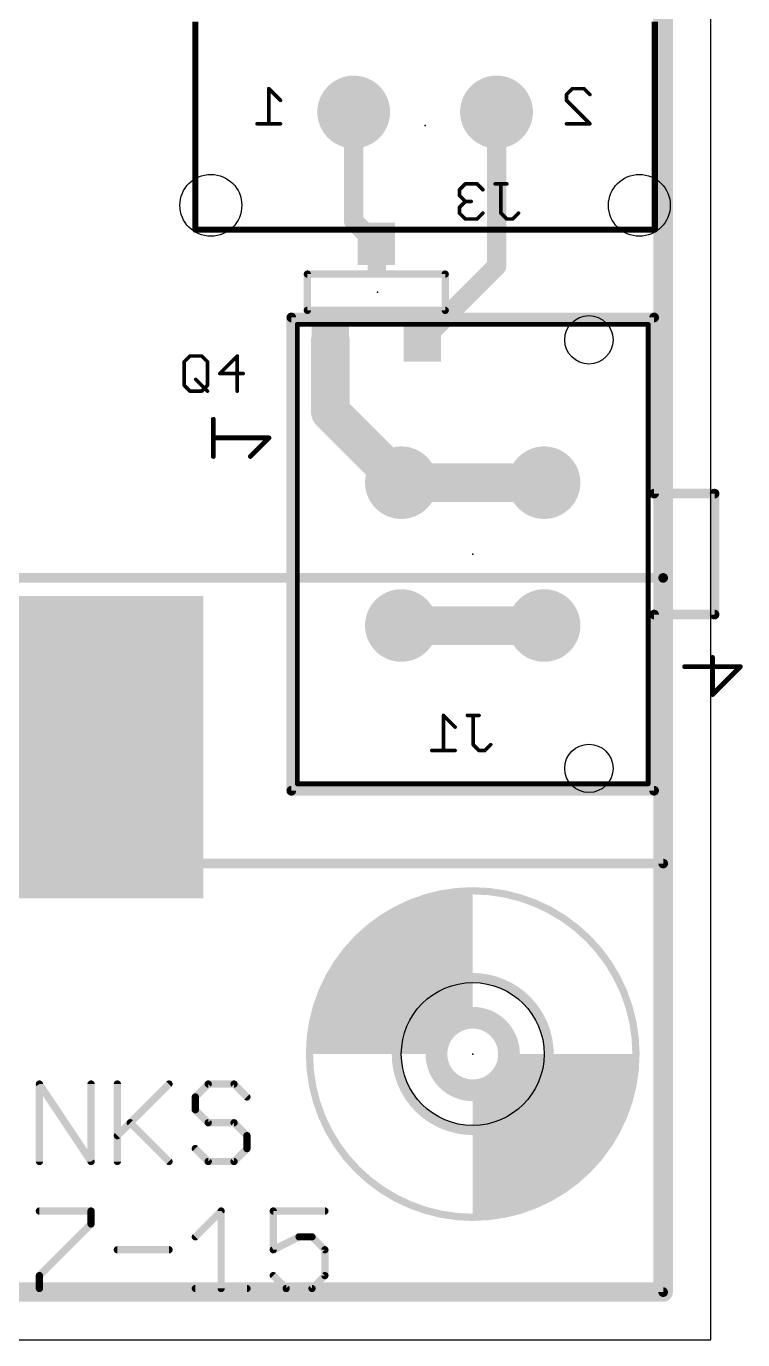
# Model space of a CAD drawing. Extents: x -1 to 111, y 0 to 43.
# Drawn here: x 95.62 to 110.67, y 0 to 27.59 of the extents above; entities that cross this region are included whole.
import ezdxf

# ---------------------------------------------------------------- set-up
doc = ezdxf.new("R2010")
doc.units = 0
for name, color, linetype in [('1', 22, 'CONTINUOUS'), ('15', 4, 'CONTINUOUS'), ('16', 175, 'CONTINUOUS'), ('17', 82, 'CONTINUOUS'), ('2', 2, 'CONTINUOUS'), ('20', 7, 'CONTINUOUS'), ('21', 253, 'CONTINUOUS'), ('22', 253, 'CONTINUOUS'), ('23', 7, 'CONTINUOUS'), ('24', 7, 'CONTINUOUS'), ('25', 253, 'CONTINUOUS'), ('26', 253, 'CONTINUOUS'), ('51', 253, 'CONTINUOUS'), ('52', 253, 'CONTINUOUS')]:
    doc.layers.add(name, color=color, linetype=linetype)

# ---------------------------------------------------------------- blocks, each defined once
blk = doc.blocks.new('ROUNDP')
at = {"const_width": 0.5}
blk.add_lwpolyline([(0, -0.25, 1), (0, 0.25, 1), (0, -0.25)], format="xyb", dxfattribs=at)
blk = doc.blocks.new('RECT')
blk.add_solid([(-0.5, -0.5), (0.5, -0.5), (-0.5, 0.5), (0.5, 0.5)])

msp = doc.modelspace()

# ---------------------------------------------------------------- linework, layer by layer
at = {"layer": '1'}
for points, const_width in [([(109, 42), (109, 16)], 0.2032), ([(102.5, 23.4906), (102.5, 25.785)], 0.4064), ([(105.5, 22.5442), (105.5, 25.785)], 0.4064), ([(102.9746, 23.016), (102.5, 23.4906)], 0.4064), ([(103.9398, 20.984), (105.5, 22.5442)], 0.4064), ([(102.0094, 20.984), (102.0094, 19.4906)], 0.8128), ([(102.0094, 19.4906), (103.5, 18)], 0.8128), ([(103.5, 18), (106.5, 18)], 0.8128), ([(109, 16), (90, 16)], 0.2032), ([(109, 16), (92, 16)], 0.2032), ([(109, 10), (109, 16)], 0.2032), ([(106.5, 15), (103.5, 15)], 0.8128), ([(90, 10), (109, 10)], 0.2032), ([(95.8991, 3.7432), (95.8991, 5.3702)], 0.1524), ([(95.8991, 5.3702), (96.9838, 3.7432)], 0.1524), ([(96.9838, 3.7432), (96.9838, 5.3702)], 0.1524), ([(97.5363, 5.3702), (97.5363, 3.7432)], 0.1524), ([(97.5363, 4.2855), (98.621, 5.3702)], 0.1524), ([(99.4446, 5.3702), (99.1735, 5.099)], 0.1524), ([(99.9869, 5.3702), (99.4446, 5.3702)], 0.1524), ([(100.2581, 5.099), (99.9869, 5.3702)], 0.1524), ([(99.1735, 5.099), (99.1735, 4.8279)], 0.1524), ([(99.1735, 4.8279), (99.4446, 4.5567)], 0.1524), ([(97.8075, 4.5567), (98.621, 3.7432)], 0.1524), ([(99.4446, 4.5567), (99.9869, 4.5567)], 0.1524), ([(99.9869, 4.5567), (100.2581, 4.2855)], 0.1524), ([(100.2581, 4.2855), (100.2581, 4.0144)], 0.1524), ([(99.4446, 3.7432), (99.1735, 4.0144)], 0.1524), ([(100.2581, 4.0144), (99.9869, 3.7432)], 0.1524), ([(99.9869, 3.7432), (99.4446, 3.7432)], 0.1524), ([(95.8991, 2.7032), (96.9838, 2.7032)], 0.1524), ([(96.9838, 2.7032), (96.9838, 2.432)], 0.1524), ([(99.1735, 2.1609), (99.7158, 2.7032)], 0.1524), ([(99.7158, 2.7032), (99.7158, 1.0762)], 0.1524), ([(101.8953, 2.7032), (100.8106, 2.7032)], 0.1524), ([(100.8106, 2.7032), (100.8106, 1.8897)], 0.1524), ([(96.9838, 2.432), (95.8991, 1.3474)], 0.1524), ([(100.8106, 1.8897), (101.3529, 2.1609)], 0.1524), ([(101.3529, 2.1609), (101.6241, 2.1609)], 0.1524), ([(101.6241, 2.1609), (101.8953, 1.8897)], 0.1524), ([(97.5363, 1.8897), (98.621, 1.8897)], 0.1524), ([(101.8953, 1.8897), (101.8953, 1.3474)], 0.1524), ([(95.8991, 1.3474), (95.8991, 1.0762)], 0.1524), ([(101.0818, 1.0762), (100.8106, 1.3474)], 0.1524), ([(101.8953, 1.3474), (101.6241, 1.0762)], 0.1524), ([(99.1735, 1.0762), (100.2581, 1.0762)], 0.1524), ([(101.6241, 1.0762), (101.0818, 1.0762)], 0.1524)]:
    msp.add_lwpolyline(points, dxfattribs=dict(at, const_width=const_width))
for points, const_width in [([(102.6016, 25.785, 1), (102.3984, 25.785)], 0.2032), ([(105.6016, 25.785, 1), (105.3984, 25.785)], 0.2032), ([(102.3984, 23.4906, 1), (102.6016, 23.4906)], 0.2032), ([(102.5718, 23.5624, 1), (102.4282, 23.4188)], 0.2032), ([(102.9028, 22.9442, 1), (103.0464, 23.0878)], 0.2032), ([(105.3984, 22.5442, 1), (105.6016, 22.5442)], 0.2032), ([(105.5718, 22.4724, 1), (105.4282, 22.616)], 0.2032), ([(102.2126, 20.984, 1), (101.8062, 20.984)], 0.4064), ([(103.868, 21.0558, 1), (104.0116, 20.9122)], 0.2032), ([(102.1531, 19.6343, 1), (101.8657, 19.3469)], 0.4064), ([(101.8062, 19.4906, 1), (102.2126, 19.4906)], 0.4064), ([(103.5, 18.2032, 1), (103.5, 17.7968)], 0.4064), ([(103.3563, 17.8563, 1), (103.6437, 18.1437)], 0.4064), ([(106.5, 17.7968, 1), (106.5, 18.2032)], 0.4064), ([(109.0508, 16, 1), (108.9492, 16)], 0.1016), ([(108.9492, 16, 1), (109.0508, 16)], 0.1016), ([(109, 15.9492, 1), (109, 16.0508)], 0.1016), ([(109, 15.9492, 1), (109, 16.0508)], 0.1016), ([(103.5, 15.2032, 1), (103.5, 14.7968)], 0.4064), ([(106.5, 14.7968, 1), (106.5, 15.2032)], 0.4064), ([(108.9492, 10, 1), (109.0508, 10)], 0.1016), ([(109, 9.9492, 1), (109, 10.0508)], 0.1016), ([(95.9372, 5.3702, 1), (95.861, 5.3702)], 0.0762), ([(95.9308, 5.3913, 1), (95.8674, 5.3491)], 0.0762), ([(97.0219, 5.3702, 1), (96.9457, 5.3702)], 0.0762), ([(97.5744, 5.3702, 1), (97.4982, 5.3702)], 0.0762), ([(98.6479, 5.3432, 1), (98.594, 5.3971)], 0.0762), ([(99.4446, 5.4083, 1), (99.4446, 5.3321)], 0.0762), ([(99.4716, 5.3432, 1), (99.4177, 5.3971)], 0.0762), ([(100.0139, 5.3971, 1), (99.96, 5.3432)], 0.0762), ([(99.9869, 5.3321, 1), (99.9869, 5.4083)], 0.0762), ([(99.1465, 5.126, 1), (99.2004, 5.0721)], 0.0762), ([(99.2116, 5.099, 1), (99.1354, 5.099)], 0.0762), ([(100.2312, 5.0721, 1), (100.285, 5.126)], 0.0762), ([(99.2004, 4.8548, 1), (99.1465, 4.8009)], 0.0762), ([(99.1354, 4.8279, 1), (99.2116, 4.8279)], 0.0762), ([(97.8344, 4.5836, 1), (97.7805, 4.5298)], 0.0762), ([(99.4446, 4.5948, 1), (99.4446, 4.5186)], 0.0762), ([(99.4177, 4.5298, 1), (99.4716, 4.5836)], 0.0762), ([(100.0139, 4.5836, 1), (99.96, 4.5298)], 0.0762), ([(99.9869, 4.5186, 1), (99.9869, 4.5948)], 0.0762), ([(97.5094, 4.3125, 1), (97.5632, 4.2586)], 0.0762), ([(100.2962, 4.2855, 1), (100.22, 4.2855)], 0.0762), ([(100.2312, 4.2586, 1), (100.2851, 4.3125)], 0.0762), ([(99.2004, 4.0413, 1), (99.1465, 3.9874)], 0.0762), ([(100.22, 4.0144, 1), (100.2962, 4.0144)], 0.0762), ([(100.285, 3.9874, 1), (100.2312, 4.0413)], 0.0762), ([(95.861, 3.7432, 1), (95.9372, 3.7432)], 0.0762), ([(96.9457, 3.7432, 1), (97.0219, 3.7432)], 0.0762), ([(96.9521, 3.7221, 1), (97.0155, 3.7643)], 0.0762), ([(97.4982, 3.7432, 1), (97.5744, 3.7432)], 0.0762), ([(98.594, 3.7163, 1), (98.6479, 3.7701)], 0.0762), ([(99.4446, 3.7813, 1), (99.4446, 3.7051)], 0.0762), ([(99.4177, 3.7163, 1), (99.4716, 3.7701)], 0.0762), ([(99.96, 3.7701, 1), (100.0139, 3.7163)], 0.0762), ([(99.9869, 3.7051, 1), (99.9869, 3.7813)], 0.0762), ([(95.8991, 2.7413, 1), (95.8991, 2.6651)], 0.0762), ([(97.0219, 2.7032, 1), (96.9457, 2.7032)], 0.0762), ([(96.9838, 2.6651, 1), (96.9838, 2.7413)], 0.0762), ([(99.7539, 2.7032, 1), (99.6777, 2.7032)], 0.0762), ([(99.7427, 2.6762, 1), (99.6888, 2.7301)], 0.0762), ([(100.8106, 2.7413, 1), (100.8106, 2.6651)], 0.0762), ([(100.8487, 2.7032, 1), (100.7725, 2.7032)], 0.0762), ([(101.8953, 2.6651, 1), (101.8953, 2.7413)], 0.0762), ([(97.0107, 2.4051, 1), (96.9569, 2.459)], 0.0762), ([(96.9457, 2.432, 1), (97.0219, 2.432)], 0.0762), ([(99.1465, 2.1878, 1), (99.2004, 2.1339)], 0.0762), ([(101.3529, 2.199, 1), (101.3529, 2.1228)], 0.0762), ([(101.37, 2.1268, 1), (101.3359, 2.1949)], 0.0762), ([(101.651, 2.1878, 1), (101.5972, 2.1339)], 0.0762), ([(101.6241, 2.1228, 1), (101.6241, 2.199)], 0.0762), ([(97.5363, 1.9278, 1), (97.5363, 1.8516)], 0.0762), ([(98.621, 1.8516, 1), (98.621, 1.9278)], 0.0762), ([(100.7936, 1.9238, 1), (100.8276, 1.8556)], 0.0762), ([(101.9334, 1.8897, 1), (101.8572, 1.8897)], 0.0762), ([(101.8683, 1.8628, 1), (101.9222, 1.9166)], 0.0762), ([(100.7725, 1.8897, 1), (100.8487, 1.8897)], 0.0762), ([(95.9372, 1.3474, 1), (95.861, 1.3474)], 0.0762), ([(95.8722, 1.3743, 1), (95.9261, 1.3204)], 0.0762), ([(100.8375, 1.3743, 1), (100.7837, 1.3204)], 0.0762), ([(101.8572, 1.3474, 1), (101.9334, 1.3474)], 0.0762), ([(101.9222, 1.3204, 1), (101.8683, 1.3743)], 0.0762), ([(95.861, 1.0762, 1), (95.9372, 1.0762)], 0.0762), ([(99.1735, 1.1143, 1), (99.1735, 1.0381)], 0.0762), ([(99.6777, 1.0762, 1), (99.7539, 1.0762)], 0.0762), ([(100.2581, 1.0381, 1), (100.2581, 1.1143)], 0.0762), ([(101.0818, 1.1143, 1), (101.0818, 1.0381)], 0.0762), ([(101.0548, 1.0493, 1), (101.1087, 1.1031)], 0.0762), ([(101.5972, 1.1031, 1), (101.651, 1.0493)], 0.0762), ([(101.6241, 1.0381, 1), (101.6241, 1.1143)], 0.0762)]:
    msp.add_lwpolyline(points, format="xyb", dxfattribs=dict(at, const_width=const_width))
at = {"layer": '15', "const_width": 0.4064}
for points in [[(109, 1), (109, 42)], [(19, 1), (109, 1)]]:
    msp.add_lwpolyline(points, dxfattribs=at)
at = {"layer": '15', "const_width": 0.2032}
for points in [[(109, 0.8984, 1), (109, 1.1016)], [(108.8984, 1, 1), (109.1016, 1)]]:
    msp.add_lwpolyline(points, format="xyb", dxfattribs=at)
at = {"layer": '16', "const_width": 0.2032}
for points in [[(109, 42), (109, 1)], [(109, 1), (1, 1)]]:
    msp.add_lwpolyline(points, dxfattribs=at)
at = {"layer": '16', "const_width": 0.1016}
for points in [[(108.9492, 1, 1), (109.0508, 1)], [(109, 0.9492, 1), (109, 1.0508)]]:
    msp.add_lwpolyline(points, format="xyb", dxfattribs=at)
at = {"layer": '2', "const_width": 0.4064}
for points in [[(109, 1), (109, 42)], [(1, 1), (109, 1)]]:
    msp.add_lwpolyline(points, dxfattribs=at)
at = {"layer": '2', "const_width": 0.2032}
for points in [[(109, 0.8984, 1), (109, 1.1016)], [(108.8984, 1, 1), (109.1016, 1)]]:
    msp.add_lwpolyline(points, format="xyb", dxfattribs=at)
at = {"layer": '20'}
for p, q in [((110, 0), (110, 43)), ((0, 0), (110, 0))]:
    msp.add_line(p, q, dxfattribs=at)
for centre, radius in [((99.5, 23.825), 0.65), ((108.5, 23.825), 0.65), ((107.44, 21), 0.508), ((107.44, 12), 0.508), ((105, 6), 1.5)]:
    msp.add_circle(centre, radius, dxfattribs=at)
at = {"layer": '21', "const_width": 0.1524}
for points in [[(101.5268, 21.619), (101.5268, 22.381)], [(101.5268, 22.381), (104.4224, 22.381)], [(104.4224, 22.381), (104.4224, 21.619)], [(104.4224, 21.619), (101.5268, 21.619)], [(95.8991, 3.7432), (95.8991, 5.3702)], [(95.8991, 5.3702), (96.9838, 3.7432)], [(96.9838, 3.7432), (96.9838, 5.3702)], [(97.5363, 5.3702), (97.5363, 3.7432)], [(97.5363, 4.2855), (98.621, 5.3702)], [(99.4446, 5.3702), (99.1735, 5.099)], [(99.9869, 5.3702), (99.4446, 5.3702)], [(100.2581, 5.099), (99.9869, 5.3702)], [(99.1735, 5.099), (99.1735, 4.8279)], [(99.1735, 4.8279), (99.4446, 4.5567)], [(97.8075, 4.5567), (98.621, 3.7432)], [(99.4446, 4.5567), (99.9869, 4.5567)], [(99.9869, 4.5567), (100.2581, 4.2855)], [(100.2581, 4.2855), (100.2581, 4.0144)], [(99.4446, 3.7432), (99.1735, 4.0144)], [(100.2581, 4.0144), (99.9869, 3.7432)], [(99.9869, 3.7432), (99.4446, 3.7432)], [(95.8991, 2.7032), (96.9838, 2.7032)], [(96.9838, 2.7032), (96.9838, 2.432)], [(99.1735, 2.1609), (99.7158, 2.7032)], [(99.7158, 2.7032), (99.7158, 1.0762)], [(101.8953, 2.7032), (100.8106, 2.7032)], [(100.8106, 2.7032), (100.8106, 1.8897)], [(96.9838, 2.432), (95.8991, 1.3474)], [(100.8106, 1.8897), (101.3529, 2.1609)], [(101.3529, 2.1609), (101.6241, 2.1609)], [(101.6241, 2.1609), (101.8953, 1.8897)], [(97.5363, 1.8897), (98.621, 1.8897)], [(101.8953, 1.8897), (101.8953, 1.3474)], [(95.8991, 1.3474), (95.8991, 1.0762)], [(101.0818, 1.0762), (100.8106, 1.3474)], [(101.8953, 1.3474), (101.6241, 1.0762)], [(99.1735, 1.0762), (100.2581, 1.0762)], [(101.6241, 1.0762), (101.0818, 1.0762)]]:
    msp.add_lwpolyline(points, dxfattribs=at)
at = {"layer": '21', "const_width": 0.0762}
for points in [[(101.5649, 22.381, 1), (101.4887, 22.381)], [(101.5268, 22.4191, 1), (101.5268, 22.3429)], [(104.4605, 22.381, 1), (104.3843, 22.381)], [(104.4224, 22.3429, 1), (104.4224, 22.4191)], [(101.5268, 21.6571, 1), (101.5268, 21.5809)], [(101.4887, 21.619, 1), (101.5649, 21.619)], [(104.3843, 21.619, 1), (104.4605, 21.619)], [(104.4224, 21.5809, 1), (104.4224, 21.6571)], [(95.9372, 5.3702, 1), (95.861, 5.3702)], [(95.9308, 5.3913, 1), (95.8674, 5.3491)], [(97.0219, 5.3702, 1), (96.9457, 5.3702)], [(97.5744, 5.3702, 1), (97.4982, 5.3702)], [(98.6479, 5.3432, 1), (98.594, 5.3971)], [(99.4446, 5.4083, 1), (99.4446, 5.3321)], [(99.4716, 5.3432, 1), (99.4177, 5.3971)], [(100.0139, 5.3971, 1), (99.96, 5.3432)], [(99.9869, 5.3321, 1), (99.9869, 5.4083)], [(99.1465, 5.126, 1), (99.2004, 5.0721)], [(99.2116, 5.099, 1), (99.1354, 5.099)], [(100.2312, 5.0721, 1), (100.285, 5.126)], [(99.2004, 4.8548, 1), (99.1465, 4.8009)], [(99.1354, 4.8279, 1), (99.2116, 4.8279)], [(97.8344, 4.5836, 1), (97.7805, 4.5298)], [(99.4446, 4.5948, 1), (99.4446, 4.5186)], [(99.4177, 4.5298, 1), (99.4716, 4.5836)], [(100.0139, 4.5836, 1), (99.96, 4.5298)], [(99.9869, 4.5186, 1), (99.9869, 4.5948)], [(97.5094, 4.3125, 1), (97.5632, 4.2586)], [(100.2962, 4.2855, 1), (100.22, 4.2855)], [(100.2312, 4.2586, 1), (100.2851, 4.3125)], [(99.2004, 4.0413, 1), (99.1465, 3.9874)], [(100.22, 4.0144, 1), (100.2962, 4.0144)], [(100.285, 3.9874, 1), (100.2312, 4.0413)], [(95.861, 3.7432, 1), (95.9372, 3.7432)], [(96.9457, 3.7432, 1), (97.0219, 3.7432)], [(96.9521, 3.7221, 1), (97.0155, 3.7643)], [(97.4982, 3.7432, 1), (97.5744, 3.7432)], [(98.594, 3.7163, 1), (98.6479, 3.7701)], [(99.4446, 3.7813, 1), (99.4446, 3.7051)], [(99.4177, 3.7163, 1), (99.4716, 3.7701)], [(99.96, 3.7701, 1), (100.0139, 3.7163)], [(99.9869, 3.7051, 1), (99.9869, 3.7813)], [(95.8991, 2.7413, 1), (95.8991, 2.6651)], [(97.0219, 2.7032, 1), (96.9457, 2.7032)], [(96.9838, 2.6651, 1), (96.9838, 2.7413)], [(99.7539, 2.7032, 1), (99.6777, 2.7032)], [(99.7427, 2.6762, 1), (99.6888, 2.7301)], [(100.8106, 2.7413, 1), (100.8106, 2.6651)], [(100.8487, 2.7032, 1), (100.7725, 2.7032)], [(101.8953, 2.6651, 1), (101.8953, 2.7413)], [(97.0107, 2.4051, 1), (96.9569, 2.459)], [(96.9457, 2.432, 1), (97.0219, 2.432)], [(99.1465, 2.1878, 1), (99.2004, 2.1339)], [(101.3529, 2.199, 1), (101.3529, 2.1228)], [(101.37, 2.1268, 1), (101.3359, 2.1949)], [(101.651, 2.1878, 1), (101.5972, 2.1339)], [(101.6241, 2.1228, 1), (101.6241, 2.199)], [(97.5363, 1.9278, 1), (97.5363, 1.8516)], [(98.621, 1.8516, 1), (98.621, 1.9278)], [(100.7936, 1.9238, 1), (100.8276, 1.8556)], [(101.9334, 1.8897, 1), (101.8572, 1.8897)], [(101.8683, 1.8628, 1), (101.9222, 1.9166)], [(100.7725, 1.8897, 1), (100.8487, 1.8897)], [(95.9372, 1.3474, 1), (95.861, 1.3474)], [(95.8722, 1.3743, 1), (95.9261, 1.3204)], [(100.8375, 1.3743, 1), (100.7837, 1.3204)], [(101.8572, 1.3474, 1), (101.9334, 1.3474)], [(101.9222, 1.3204, 1), (101.8683, 1.3743)], [(95.861, 1.0762, 1), (95.9372, 1.0762)], [(99.1735, 1.1143, 1), (99.1735, 1.0381)], [(99.6777, 1.0762, 1), (99.7539, 1.0762)], [(100.2581, 1.0381, 1), (100.2581, 1.1143)], [(101.0818, 1.1143, 1), (101.0818, 1.0381)], [(101.0548, 1.0493, 1), (101.1087, 1.1031)], [(101.5972, 1.1031, 1), (101.651, 1.0493)], [(101.6241, 1.0381, 1), (101.6241, 1.1143)]]:
    msp.add_lwpolyline(points, format="xyb", dxfattribs=at)
at = {"layer": '22'}
for points, const_width in [([(99.175, 27.685), (99.175, 23.315)], 0.127), ([(108.825, 23.315), (108.825, 27.685)], 0.127), ([(100.9619, 26.0296), (100.7162, 26.2753)], 0.0762), ([(100.7162, 26.2753), (100.7162, 25.5381)], 0.0762), ([(106.9704, 26.1525), (107.0933, 26.2753)], 0.0762), ([(107.0933, 26.2753), (107.339, 26.2753)], 0.0762), ([(107.339, 26.2753), (107.4619, 26.1525)], 0.0762), ([(106.9704, 26.0296), (106.9704, 26.1525)], 0.0762), ([(107.4619, 25.5381), (106.9704, 26.0296)], 0.0762), ([(100.9619, 25.5381), (100.4704, 25.5381)], 0.0762), ([(106.9704, 25.5381), (107.4619, 25.5381)], 0.0762), ([(104.8449, 24.2753), (104.722, 24.1525)], 0.0762), ([(105.0906, 24.2753), (104.8449, 24.2753)], 0.0762), ([(105.2135, 24.1525), (105.0906, 24.2753)], 0.0762), ([(105.7162, 24.2753), (105.4704, 24.2753)], 0.0762), ([(105.5933, 23.661), (105.5933, 24.2753)], 0.0762), ([(104.722, 24.1525), (104.722, 24.0296)], 0.0762), ([(104.722, 24.0296), (104.8449, 23.9067)], 0.0762), ([(104.8449, 23.9067), (104.722, 23.7838)], 0.0762), ([(104.722, 23.7838), (104.722, 23.661)], 0.0762), ([(104.8449, 23.9067), (104.9677, 23.9067)], 0.0762), ([(104.722, 23.661), (104.8449, 23.5381)], 0.0762), ([(104.8449, 23.5381), (105.0906, 23.5381)], 0.0762), ([(105.0906, 23.5381), (105.2135, 23.661)], 0.0762), ([(105.7162, 23.5381), (105.5933, 23.661)], 0.0762), ([(105.839, 23.5381), (105.7162, 23.5381)], 0.0762), ([(105.9619, 23.661), (105.839, 23.5381)], 0.0762), ([(99.175, 23.315), (108.825, 23.315)], 0.127), ([(108.81, 21.47), (101.19, 21.47)], 0.2032), ([(101.19, 21.47), (101.19, 11.53)], 0.2032), ([(108.81, 17.77), (108.81, 21.47)], 0.2032), ([(99.5508, 18.5508), (99.5508, 19.3304)], 0.1016), ([(100.7202, 18.9406), (99.5508, 18.9406)], 0.1016), ([(100.3304, 18.5508), (100.7202, 18.9406)], 0.1016), ([(110.08, 17.77), (108.81, 17.77)], 0.2032), ([(110.08, 15.23), (110.08, 17.77)], 0.2032), ([(108.81, 15.23), (110.08, 15.23)], 0.2032), ([(108.81, 11.53), (108.81, 15.23)], 0.2032), ([(110.0355, 13.5508), (110.0355, 14.3304)], 0.1016), ([(109.4508, 14.1355), (110.6202, 14.1355)], 0.1016), ([(110.6202, 14.1355), (110.0355, 13.5508)], 0.1016), ([(101.19, 11.53), (108.81, 11.53)], 0.2032)]:
    msp.add_lwpolyline(points, dxfattribs=dict(at, const_width=const_width))
for points, const_width in [([(100.7296, 26.2888, 1), (100.7027, 26.2619)], 0.0381), ([(100.7352, 26.2753, 1), (100.6971, 26.2753)], 0.0381), ([(107.0933, 26.2944, 1), (107.0933, 26.2563)], 0.0381), ([(107.1068, 26.2619, 1), (107.0798, 26.2888)], 0.0381), ([(107.3525, 26.2888, 1), (107.3256, 26.2619)], 0.0381), ([(107.339, 26.2563, 1), (107.339, 26.2944)], 0.0381), ([(100.9484, 26.0161, 1), (100.9754, 26.0431)], 0.0381), ([(106.9569, 26.1659, 1), (106.9839, 26.139)], 0.0381), ([(106.9839, 26.0431, 1), (106.9569, 26.0161)], 0.0381), ([(106.9895, 26.1525, 1), (106.9514, 26.1525)], 0.0381), ([(106.9514, 26.0296, 1), (106.9895, 26.0296)], 0.0381), ([(107.4484, 26.139, 1), (107.4754, 26.1659)], 0.0381), ([(100.4704, 25.5572, 1), (100.4704, 25.5191)], 0.0381), ([(100.6971, 25.5381, 1), (100.7352, 25.5381)], 0.0381), ([(100.9619, 25.5191, 1), (100.9619, 25.5572)], 0.0381), ([(106.9704, 25.5572, 1), (106.9704, 25.5191)], 0.0381), ([(107.4484, 25.5246, 1), (107.4754, 25.5516)], 0.0381), ([(107.4619, 25.5191, 1), (107.4619, 25.5572)], 0.0381), ([(104.8449, 24.2944, 1), (104.8449, 24.2563)], 0.0381), ([(104.8583, 24.2619, 1), (104.8314, 24.2888)], 0.0381), ([(105.1041, 24.2888, 1), (105.0771, 24.2619)], 0.0381), ([(105.0906, 24.2563, 1), (105.0906, 24.2944)], 0.0381), ([(105.4704, 24.2944, 1), (105.4704, 24.2563)], 0.0381), ([(105.6123, 24.2753, 1), (105.5742, 24.2753)], 0.0381), ([(105.7162, 24.2563, 1), (105.7162, 24.2944)], 0.0381), ([(104.7085, 24.1659, 1), (104.7355, 24.139)], 0.0381), ([(104.7355, 24.0431, 1), (104.7085, 24.0161)], 0.0381), ([(104.7411, 24.1525, 1), (104.703, 24.1525)], 0.0381), ([(104.703, 24.0296, 1), (104.7411, 24.0296)], 0.0381), ([(105.2, 24.139, 1), (105.227, 24.1659)], 0.0381), ([(104.7085, 23.7973, 1), (104.7355, 23.7704)], 0.0381), ([(104.7411, 23.7838, 1), (104.703, 23.7838)], 0.0381), ([(104.8449, 23.9258, 1), (104.8449, 23.8877)], 0.0381), ([(104.8583, 23.8932, 1), (104.8314, 23.9202)], 0.0381), ([(104.8314, 23.8932, 1), (104.8583, 23.9202)], 0.0381), ([(104.9677, 23.8877, 1), (104.9677, 23.9258)], 0.0381), ([(104.7355, 23.6744, 1), (104.7085, 23.6475)], 0.0381), ([(104.703, 23.661, 1), (104.7411, 23.661)], 0.0381), ([(104.8449, 23.5572, 1), (104.8449, 23.5191)], 0.0381), ([(104.8314, 23.5246, 1), (104.8583, 23.5516)], 0.0381), ([(105.0771, 23.5516, 1), (105.1041, 23.5246)], 0.0381), ([(105.0906, 23.5191, 1), (105.0906, 23.5572)], 0.0381), ([(105.227, 23.6475, 1), (105.2, 23.6744)], 0.0381), ([(105.6068, 23.6744, 1), (105.5798, 23.6475)], 0.0381), ([(105.5742, 23.661, 1), (105.6123, 23.661)], 0.0381), ([(105.7162, 23.5572, 1), (105.7162, 23.5191)], 0.0381), ([(105.7027, 23.5246, 1), (105.7296, 23.5516)], 0.0381), ([(105.8256, 23.5516, 1), (105.8525, 23.5246)], 0.0381), ([(105.839, 23.5191, 1), (105.839, 23.5572)], 0.0381), ([(105.9754, 23.6475, 1), (105.9484, 23.6744)], 0.0381), ([(99.175, 23.3468, 1), (99.175, 23.2833)], 0.0635), ([(99.1433, 23.315, 1), (99.2068, 23.315)], 0.0635), ([(108.7933, 23.315, 1), (108.8568, 23.315)], 0.0635), ([(108.825, 23.2833, 1), (108.825, 23.3468)], 0.0635), ([(101.19, 21.5208, 1), (101.19, 21.4192)], 0.1016), ([(101.2408, 21.47, 1), (101.1392, 21.47)], 0.1016), ([(108.8608, 21.47, 1), (108.7592, 21.47)], 0.1016), ([(108.81, 21.4192, 1), (108.81, 21.5208)], 0.1016), ([(99.5762, 19.3304, 1), (99.5254, 19.3304)], 0.0508), ([(99.5508, 18.966, 1), (99.5508, 18.9152)], 0.0508), ([(100.7382, 18.9226, 1), (100.7022, 18.9586)], 0.0508), ([(100.7202, 18.9152, 1), (100.7202, 18.966)], 0.0508), ([(99.5254, 18.5508, 1), (99.5762, 18.5508)], 0.0508), ([(100.3124, 18.5688, 1), (100.3484, 18.5328)], 0.0508), ([(108.81, 17.8208, 1), (108.81, 17.7192)], 0.1016), ([(108.7592, 17.77, 1), (108.8608, 17.77)], 0.1016), ([(110.1308, 17.77, 1), (110.0292, 17.77)], 0.1016), ([(110.08, 17.7192, 1), (110.08, 17.8208)], 0.1016), ([(108.81, 15.2808, 1), (108.81, 15.1792)], 0.1016), ([(108.8608, 15.23, 1), (108.7592, 15.23)], 0.1016), ([(110.0292, 15.23, 1), (110.1308, 15.23)], 0.1016), ([(110.08, 15.1792, 1), (110.08, 15.2808)], 0.1016), ([(110.0609, 14.3304, 1), (110.0101, 14.3304)], 0.0508), ([(109.4508, 14.1609, 1), (109.4508, 14.1101)], 0.0508), ([(110.6382, 14.1175, 1), (110.6022, 14.1535)], 0.0508), ([(110.6202, 14.1101, 1), (110.6202, 14.1609)], 0.0508), ([(110.0175, 13.5688, 1), (110.0535, 13.5328)], 0.0508), ([(110.0101, 13.5508, 1), (110.0609, 13.5508)], 0.0508), ([(101.19, 11.5808, 1), (101.19, 11.4792)], 0.1016), ([(108.81, 11.4792, 1), (108.81, 11.5808)], 0.1016), ([(101.1392, 11.53, 1), (101.2408, 11.53)], 0.1016), ([(108.7592, 11.53, 1), (108.8608, 11.53)], 0.1016), ([(105, 2.571, 1), (105, 9.429, 1), (105, 2.571)], 0.1524), ([(105, 4.4, 1), (105, 7.6, 1), (105, 4.4)], 0.2032)]:
    msp.add_lwpolyline(points, format="xyb", dxfattribs=dict(at, const_width=const_width))
at = {"layer": '23'}
msp.add_point((103, 22), dxfattribs=at)
at = {"layer": '24'}
for p in [(104, 25.5), (105, 16.5), (105, 6)]:
    msp.add_point(p, dxfattribs=at)
at = {"layer": '25', "const_width": 0.0762}
for points in [[(98.9383, 20.5377), (99.0611, 20.6605)], [(99.0611, 20.6605), (99.3069, 20.6605)], [(99.3069, 20.6605), (99.4298, 20.5377)], [(100.0553, 20.6605), (99.6867, 20.2919)], [(100.0553, 19.9233), (100.0553, 20.6605)], [(98.9383, 20.0462), (98.9383, 20.5377)], [(99.4298, 20.5377), (99.4298, 20.0462)], [(99.184, 20.169), (99.4298, 19.9233)], [(99.6867, 20.2919), (100.1782, 20.2919)], [(99.0611, 19.9233), (98.9383, 20.0462)], [(99.3069, 19.9233), (99.0611, 19.9233)], [(99.4298, 20.0462), (99.3069, 19.9233)]]:
    msp.add_lwpolyline(points, dxfattribs=at)
at = {"layer": '25', "const_width": 0.0381}
for points in [[(99.0611, 20.6796, 1), (99.0611, 20.6415)], [(99.0746, 20.6471, 1), (99.0477, 20.674)], [(99.3204, 20.674, 1), (99.2934, 20.6471)], [(99.3069, 20.6415, 1), (99.3069, 20.6796)], [(100.0743, 20.6605, 1), (100.0362, 20.6605)], [(100.0688, 20.6471, 1), (100.0418, 20.674)], [(98.9573, 20.5377, 1), (98.9192, 20.5377)], [(98.9248, 20.5511, 1), (98.9517, 20.5242)], [(99.4488, 20.5377, 1), (99.4107, 20.5377)], [(99.4163, 20.5242, 1), (99.4432, 20.5511)], [(99.1975, 20.1825, 1), (99.1705, 20.1556)], [(99.6867, 20.311, 1), (99.6867, 20.2729)], [(99.6732, 20.3054, 1), (99.7002, 20.2784)], [(100.1782, 20.2729, 1), (100.1782, 20.311)], [(98.9517, 20.0596, 1), (98.9248, 20.0327)], [(98.9192, 20.0462, 1), (98.9573, 20.0462)], [(99.0611, 19.9424, 1), (99.0611, 19.9043)], [(99.0477, 19.9098, 1), (99.0746, 19.9368)], [(99.2934, 19.9368, 1), (99.3204, 19.9098)], [(99.3069, 19.9043, 1), (99.3069, 19.9424)], [(99.4107, 20.0462, 1), (99.4488, 20.0462)], [(99.4432, 20.0327, 1), (99.4163, 20.0596)], [(99.4163, 19.9098, 1), (99.4432, 19.9368)], [(100.0362, 19.9233, 1), (100.0743, 19.9233)]]:
    msp.add_lwpolyline(points, format="xyb", dxfattribs=at)
at = {"layer": '26', "const_width": 0.0762}
for points in [[(104.6303, 12.8668), (104.3846, 13.1125)], [(104.3846, 13.1125), (104.3846, 12.3753)], [(105.133, 13.1125), (104.8872, 13.1125)], [(105.0101, 12.4982), (105.0101, 13.1125)], [(105.133, 12.3753), (105.0101, 12.4982)], [(105.3787, 12.4982), (105.2559, 12.3753)], [(104.6303, 12.3753), (104.1388, 12.3753)], [(105.2559, 12.3753), (105.133, 12.3753)]]:
    msp.add_lwpolyline(points, dxfattribs=at)
at = {"layer": '26', "const_width": 0.0381}
for points in [[(104.398, 13.126, 1), (104.3711, 13.0991)], [(104.4036, 13.1125, 1), (104.3655, 13.1125)], [(104.8872, 13.1316, 1), (104.8872, 13.0935)], [(105.0292, 13.1125, 1), (104.9911, 13.1125)], [(105.133, 13.0935, 1), (105.133, 13.1316)], [(104.6168, 12.8533, 1), (104.6438, 12.8803)], [(105.0236, 12.5116, 1), (104.9966, 12.4847)], [(104.9911, 12.4982, 1), (105.0292, 12.4982)], [(105.3922, 12.4847, 1), (105.3653, 12.5116)], [(104.1388, 12.3944, 1), (104.1388, 12.3563)], [(104.3655, 12.3753, 1), (104.4036, 12.3753)], [(104.6303, 12.3563, 1), (104.6303, 12.3944)], [(105.133, 12.3944, 1), (105.133, 12.3563)], [(105.1195, 12.3618, 1), (105.1465, 12.3888)], [(105.2424, 12.3888, 1), (105.2693, 12.3618)], [(105.2559, 12.3563, 1), (105.2559, 12.3944)]]:
    msp.add_lwpolyline(points, format="xyb", dxfattribs=at)
at = {"layer": '52', "const_width": 0.1016}
for points in [[(108.685, 21.325), (101.315, 21.325)], [(101.315, 21.325), (101.315, 11.675)], [(108.685, 11.675), (108.685, 21.325)], [(101.315, 11.675), (108.685, 11.675)]]:
    msp.add_lwpolyline(points, dxfattribs=at)
at = {"layer": '52'}
for points, const_width in [([(101.315, 21.3504, 1), (101.315, 21.2996)], 0.0508), ([(101.3404, 21.325, 1), (101.2896, 21.325)], 0.0508), ([(108.7104, 21.325, 1), (108.6596, 21.325)], 0.0508), ([(108.685, 21.2996, 1), (108.685, 21.3504)], 0.0508), ([(101.315, 11.7004, 1), (101.315, 11.6496)], 0.0508), ([(101.2896, 11.675, 1), (101.3404, 11.675)], 0.0508), ([(108.6596, 11.675, 1), (108.7104, 11.675)], 0.0508), ([(108.685, 11.6496, 1), (108.685, 11.7004)], 0.0508), ([(105, 8.159, 0.4142), (102.841, 6)], 2.4892), ([(105, 3.841, 0.4142), (107.159, 6)], 2.4892), ([(105, 5.238, 1), (105, 6.762, 1), (105, 5.238)], 0.4572)]:
    msp.add_lwpolyline(points, format="xyb", dxfattribs=dict(at, const_width=const_width))

# ---------------------------------------------------------------- block references
at = {"layer": '1', "xscale": 0.7874, "yscale": 0.889, "rotation": 180}
for p in [(102.9746, 23.016), (102.0094, 20.984), (103.9398, 20.984)]:
    msp.add_blockref('RECT', p, dxfattribs=at)
at = {"layer": '16', "xscale": 6.35, "yscale": 8.68, "rotation": 270}
msp.add_blockref('RECT', (95, 12.445), dxfattribs=at)
at = {"layer": '17'}
for p, xscale, yscale, rotation in [((102.5, 25.785), 1.53, 1.53, 180), ((102.5, 25.785), 1.53, 1.53, 180), ((102.5, 25.785), 1.53, 1.53, 180), ((102.5, 25.785), 1.53, 1.53, 180), ((105.5, 25.785), 1.53, 1.53, 180), ((105.5, 25.785), 1.53, 1.53, 180), ((105.5, 25.785), 1.53, 1.53, 180), ((105.5, 25.785), 1.53, 1.53, 180), ((103.5, 18), 1.524, 1.524, 90), ((103.5, 18), 1.524, 1.524, 90), ((103.5, 18), 1.524, 1.524, 90), ((103.5, 18), 1.524, 1.524, 90), ((106.5, 18), 1.524, 1.524, 90), ((106.5, 18), 1.524, 1.524, 90), ((106.5, 18), 1.524, 1.524, 90), ((106.5, 18), 1.524, 1.524, 90), ((103.5, 15), 1.524, 1.524, 90), ((103.5, 15), 1.524, 1.524, 90), ((103.5, 15), 1.524, 1.524, 90), ((103.5, 15), 1.524, 1.524, 90), ((106.5, 15), 1.524, 1.524, 90), ((106.5, 15), 1.524, 1.524, 90), ((106.5, 15), 1.524, 1.524, 90), ((106.5, 15), 1.524, 1.524, 90)]:
    msp.add_blockref('ROUNDP', p, dxfattribs=dict(at, xscale=xscale, yscale=yscale, rotation=rotation))
at = {"layer": '51', "xscale": 0.381, "yscale": 0.508, "rotation": 180}
for p in [(102.9873, 22.6858), (102.0221, 21.3142), (103.9525, 21.3142)]:
    msp.add_blockref('RECT', p, dxfattribs=at)

doc.saveas('drawing.dxf')
